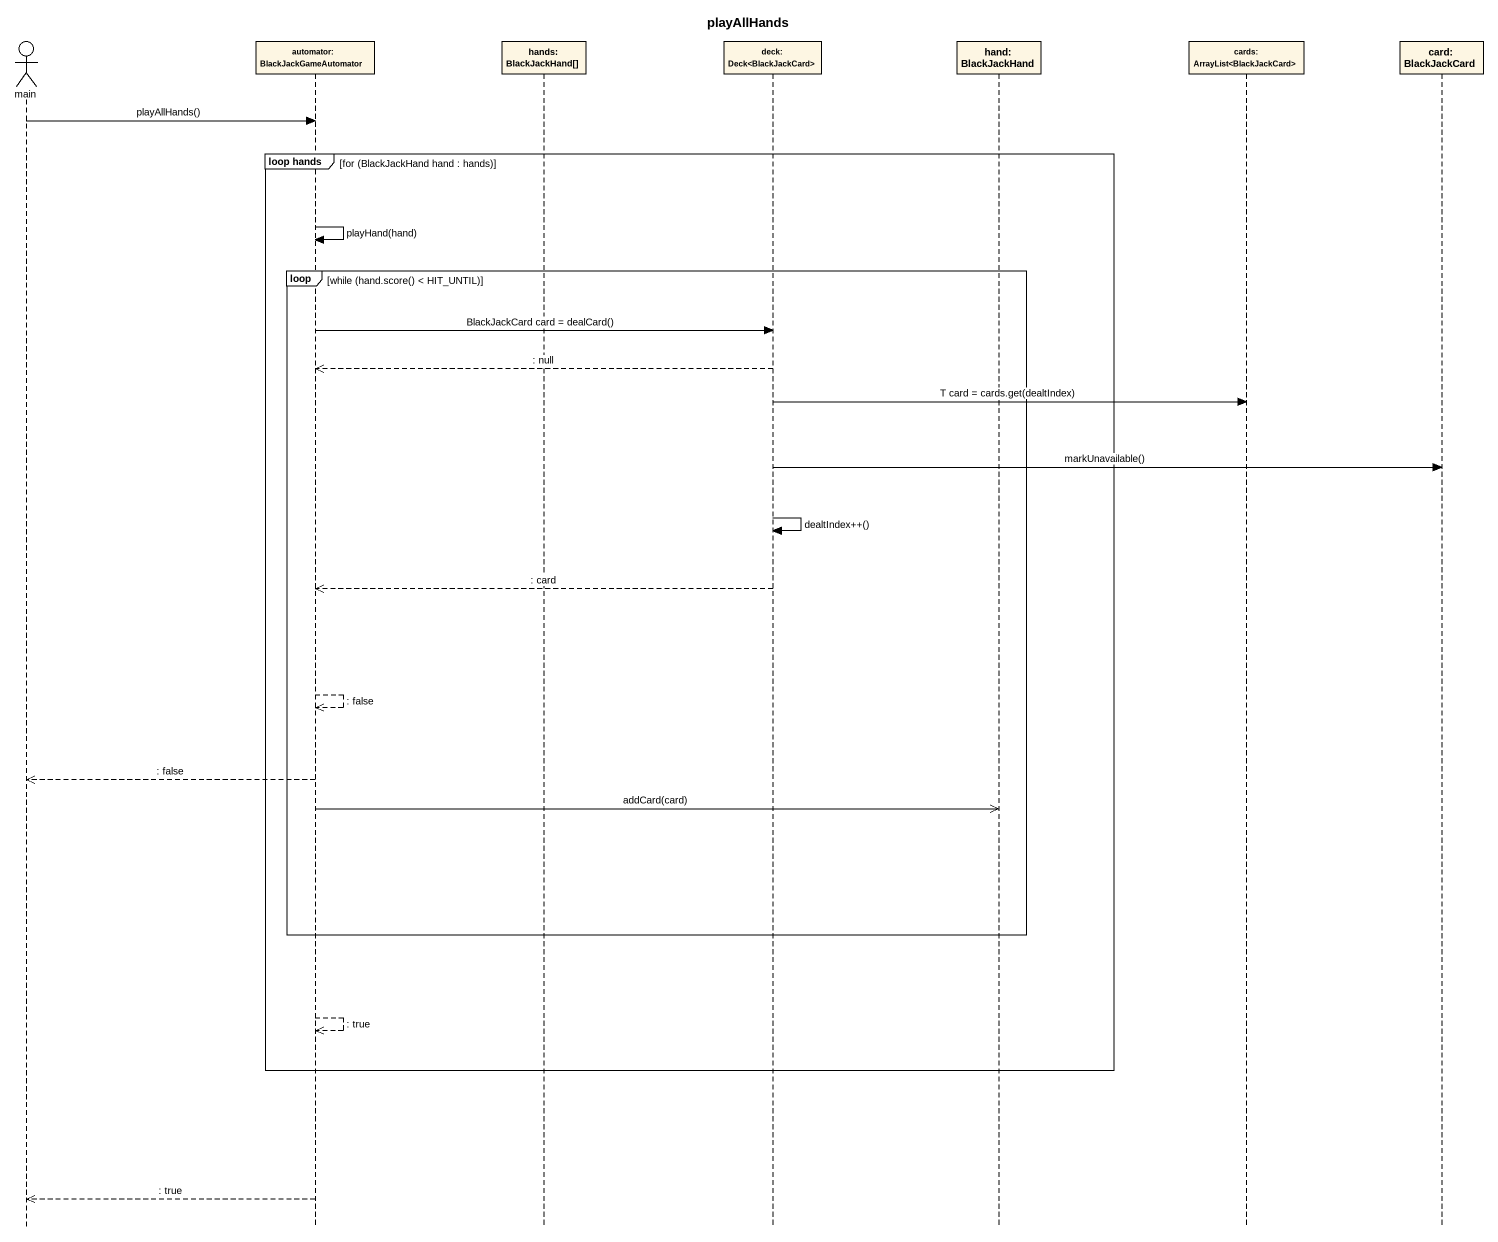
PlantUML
@startuml
title playAllHands
hide footbox
actor main
participant "automator: BlackJackGameAutomator" as automator
participant "hands: BlackJackHand[]" as hands_BlackJackHand
participant "deck: Deck<BlackJackCard>" as deck_Deck_BlackJackCard
participant "hand: BlackJackHand" as hand_BlackJackHand
participant "cards: ArrayList<BlackJackCard>" as cards_ArrayList
participant "card: BlackJackCard" as card_BlackJackCard

main -> automator : playAllHands()
group loop hands [for (BlackJackHand hand : hands)]
  automator -> automator : playHand(hand)
  loop while (hand.score() < HIT_UNTIL)
    automator -> deck_Deck_BlackJackCard : BlackJackCard card = dealCard()
    deck_Deck_BlackJackCard -->> automator : : null
    deck_Deck_BlackJackCard -> cards_ArrayList : T card = cards.get(dealtIndex)
    deck_Deck_BlackJackCard -> card_BlackJackCard : markUnavailable()
    deck_Deck_BlackJackCard -> deck_Deck_BlackJackCard : dealtIndex++()
    deck_Deck_BlackJackCard -->> automator : : card
    automator -->> automator : : false
    automator -->> main : : false
    automator ->> hand_BlackJackHand : addCard(card)
  end
  automator -->> automator : : true
end
automator -->> main : : true
@enduml
